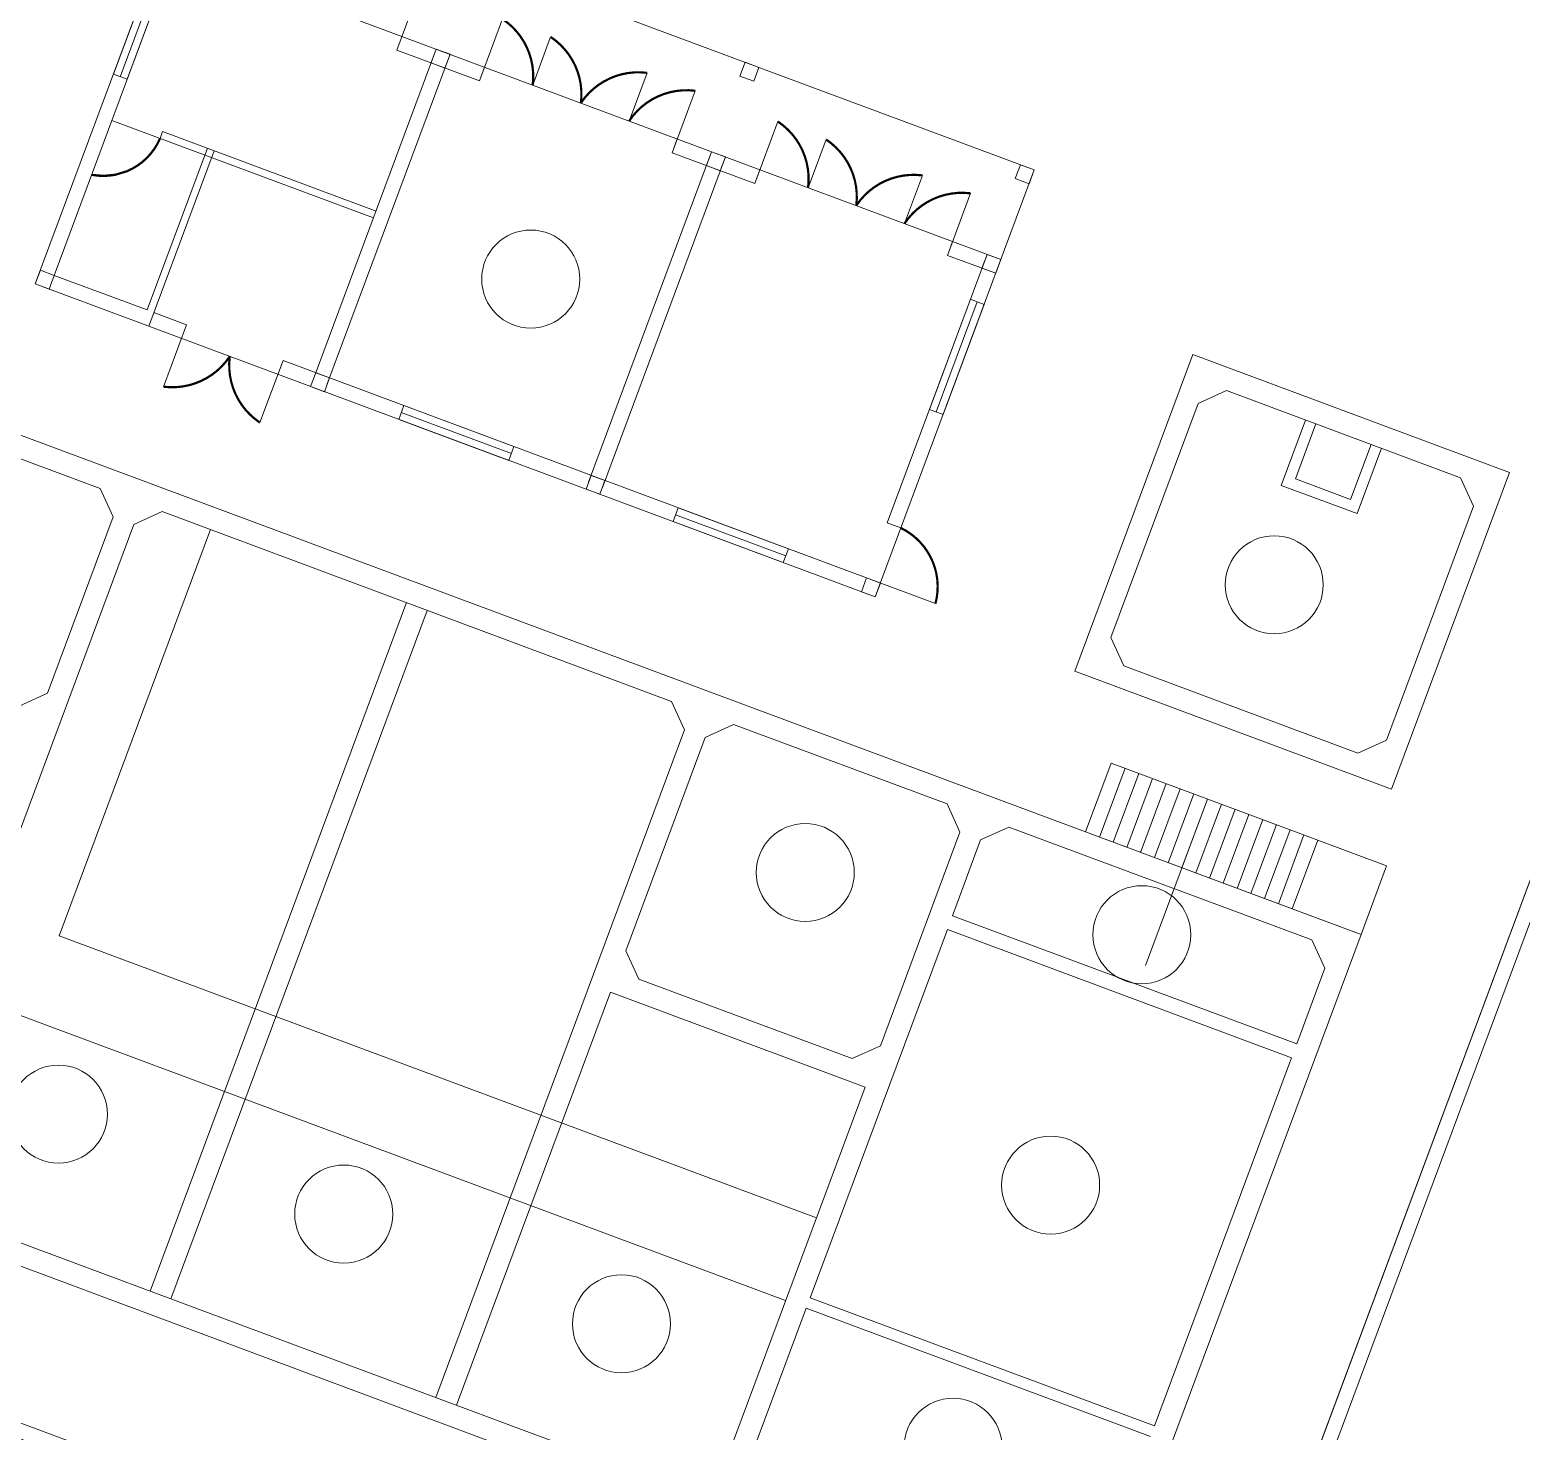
# Model space of a CAD drawing. Extents: x -2063571 to 559285, y 565862 to 1758715.
# Drawn here: x -2062797.891 to -2062797.379, y 566285.599 to 566286.08 of the extents above; entities that cross this region are included whole.
import ezdxf

# ---------------------------------------------------------------- set-up
doc = ezdxf.new("R2010")
doc.units = 0
doc.header["$MEASUREMENT"] = 0
for name, color, linetype, lineweight in [('0.2', 6, 'CONTINUOUS', 0), ('0.4', 2, 'CONTINUOUS', 0), ('CHIA LO', 40, 'CONTINUOUS', 0), ('k-viahe', 6, 'CONTINUOUS', 15), ('k.thuoc', 253, 'CONTINUOUS', 0), ('Q-DUONG', 22, 'CONTINUOUS', 0)]:
    doc.layers.add(name, color=color, linetype=linetype, lineweight=lineweight)

# ---------------------------------------------------------------- blocks, each defined once
blk = doc.blocks.new('MB')
at = {"layer": '0.2', "color": 8}
for centre in [(344.945, 620.486), (344.945, 620.486), (344.945, 620.486), (344.945, 620.486), (344.945, 620.486), (344.945, 620.486), (344.945, 620.486), (355.065, 616.325), (355.065, 616.325), (355.065, 616.325), (355.065, 616.325), (355.065, 616.325), (355.065, 616.325), (355.065, 616.325), (348.682, 612.409), (348.682, 612.409), (348.682, 612.409), (348.682, 612.409), (348.682, 612.409), (348.682, 612.409), (348.682, 612.409), (353.263, 611.562), (353.263, 611.562), (353.263, 611.562), (353.263, 611.562), (353.263, 611.562), (353.263, 611.562), (353.263, 611.562), (338.517, 609.12), (338.517, 609.12), (338.517, 609.12), (338.517, 609.12), (338.517, 609.12), (338.517, 609.12), (338.517, 609.12), (352.022, 608.154), (352.022, 608.154), (352.022, 608.154), (352.022, 608.154), (352.022, 608.154), (352.022, 608.154), (352.022, 608.154), (342.4, 607.76), (342.4, 607.76), (342.4, 607.76), (342.4, 607.76), (342.4, 607.76), (342.4, 607.76), (342.4, 607.76), (346.18, 606.266), (346.18, 606.266), (346.18, 606.266), (346.18, 606.266), (346.18, 606.266), (346.18, 606.266), (346.18, 606.266), (350.693, 604.585), (350.693, 604.585), (350.693, 604.585), (350.693, 604.585), (350.693, 604.585), (350.693, 604.585), (350.693, 604.585)]:
    blk.add_circle(centre, 0.667, dxfattribs=at)
at = {"layer": '0.4', "color": 8, "ltscale": 1000}
for p, q in [((354.029, 618.792), (354.415, 618.969)), ((354.029, 618.792), (354.415, 618.969)), ((354.029, 618.792), (354.415, 618.969)), ((354.029, 618.792), (354.415, 618.969)), ((354.029, 618.792), (354.415, 618.969)), ((354.029, 618.792), (354.415, 618.969)), ((354.029, 618.792), (354.415, 618.969)), ((357.777, 617.396), (357.601, 617.782)), ((357.777, 617.396), (357.601, 617.782)), ((357.777, 617.396), (357.601, 617.782)), ((357.777, 617.396), (357.601, 617.782)), ((357.777, 617.396), (357.601, 617.782)), ((357.777, 617.396), (357.601, 617.782)), ((357.777, 617.396), (357.601, 617.782)), ((352.842, 615.606), (353.019, 615.22)), ((352.842, 615.606), (353.019, 615.22)), ((352.842, 615.606), (353.019, 615.22)), ((352.842, 615.606), (353.019, 615.22)), ((352.842, 615.606), (353.019, 615.22)), ((352.842, 615.606), (353.019, 615.22)), ((352.842, 615.606), (353.019, 615.22)), ((356.591, 614.21), (356.205, 614.034)), ((356.591, 614.21), (356.205, 614.034)), ((356.591, 614.21), (356.205, 614.034)), ((356.591, 614.21), (356.205, 614.034)), ((356.591, 614.21), (356.205, 614.034)), ((356.591, 614.21), (356.205, 614.034)), ((356.591, 614.21), (356.205, 614.034)), ((354.158, 613.409), (353.313, 611.141)), ((354.158, 613.409), (353.313, 611.141)), ((354.158, 613.409), (353.313, 611.141)), ((354.158, 613.409), (353.313, 611.141)), ((354.158, 613.409), (353.313, 611.141)), ((354.158, 613.409), (353.313, 611.141)), ((354.158, 613.409), (353.313, 611.141))]:
    blk.add_line(p, q, dxfattribs=at)
for points in [[(353.957, 619.459), (358.268, 617.854), (356.663, 613.543), (352.352, 615.149)], [(353.957, 619.459), (358.268, 617.854), (356.663, 613.543), (352.352, 615.149)], [(353.957, 619.459), (358.268, 617.854), (356.663, 613.543), (352.352, 615.149)], [(353.957, 619.459), (358.268, 617.854), (356.663, 613.543), (352.352, 615.149)], [(353.957, 619.459), (358.268, 617.854), (356.663, 613.543), (352.352, 615.149)], [(353.957, 619.459), (358.268, 617.854), (356.663, 613.543), (352.352, 615.149)], [(353.957, 619.459), (358.268, 617.854), (356.663, 613.543), (352.352, 615.149)], [(355.354, 617.765), (356.104, 617.486), (356.383, 618.236), (355.633, 618.515)], [(355.354, 617.765), (356.104, 617.486), (356.383, 618.236), (355.633, 618.515)], [(355.354, 617.765), (356.104, 617.486), (356.383, 618.236), (355.633, 618.515)], [(355.354, 617.765), (356.104, 617.486), (356.383, 618.236), (355.633, 618.515)], [(355.354, 617.765), (356.104, 617.486), (356.383, 618.236), (355.633, 618.515)], [(355.354, 617.765), (356.104, 617.486), (356.383, 618.236), (355.633, 618.515)], [(355.354, 617.765), (356.104, 617.486), (356.383, 618.236), (355.633, 618.515)]]:
    blk.add_lwpolyline(points, close=True, dxfattribs=at)
for points in [[(354.415, 618.969), (357.601, 617.782)], [(354.415, 618.969), (357.601, 617.782)], [(354.415, 618.969), (357.601, 617.782)], [(354.415, 618.969), (357.601, 617.782)], [(354.415, 618.969), (357.601, 617.782)], [(354.415, 618.969), (357.601, 617.782)], [(354.415, 618.969), (357.601, 617.782)], [(352.842, 615.606), (354.029, 618.792)], [(352.842, 615.606), (354.029, 618.792)], [(352.842, 615.606), (354.029, 618.792)], [(352.842, 615.606), (354.029, 618.792)], [(352.842, 615.606), (354.029, 618.792)], [(352.842, 615.606), (354.029, 618.792)], [(352.842, 615.606), (354.029, 618.792)], [(355.492, 618.567), (355.161, 617.677), (356.192, 617.293), (356.523, 618.184)], [(355.492, 618.567), (355.161, 617.677), (356.192, 617.293), (356.523, 618.184)], [(355.492, 618.567), (355.161, 617.677), (356.192, 617.293), (356.523, 618.184)], [(355.492, 618.567), (355.161, 617.677), (356.192, 617.293), (356.523, 618.184)], [(355.492, 618.567), (355.161, 617.677), (356.192, 617.293), (356.523, 618.184)], [(355.492, 618.567), (355.161, 617.677), (356.192, 617.293), (356.523, 618.184)], [(355.492, 618.567), (355.161, 617.677), (356.192, 617.293), (356.523, 618.184)], [(357.777, 617.396), (356.591, 614.21)], [(357.777, 617.396), (356.591, 614.21)], [(357.777, 617.396), (356.591, 614.21)], [(357.777, 617.396), (356.591, 614.21)], [(357.777, 617.396), (356.591, 614.21)], [(357.777, 617.396), (356.591, 614.21)], [(357.777, 617.396), (356.591, 614.21)], [(356.205, 614.034), (353.019, 615.22)], [(356.205, 614.034), (353.019, 615.22)], [(356.205, 614.034), (353.019, 615.22)], [(356.205, 614.034), (353.019, 615.22)], [(356.205, 614.034), (353.019, 615.22)], [(356.205, 614.034), (353.019, 615.22)], [(356.205, 614.034), (353.019, 615.22)]]:
    blk.add_lwpolyline(points, dxfattribs=at)
at = {"layer": 'CHIA LO', "color": 8, "flags": 128}
for points in [[(361.39, 619.359), (353.991, 599.492, -0.414214), (353.09, 599.08), (316.543, 612.692, -0.414214), (316.131, 613.592), (324.053, 634.865, -0.414214), (324.954, 635.276), (350.772, 625.661)], [(361.39, 619.359), (353.991, 599.492, -0.414214), (353.09, 599.08), (316.543, 612.692, -0.414214), (316.131, 613.592), (324.053, 634.865, -0.414214), (324.954, 635.276), (350.772, 625.661)], [(361.39, 619.359), (353.991, 599.492, -0.414214), (353.09, 599.08), (316.543, 612.692, -0.414214), (316.131, 613.592), (324.053, 634.865, -0.414214), (324.954, 635.276), (350.772, 625.661)], [(361.39, 619.359), (353.991, 599.492, -0.414214), (353.09, 599.08), (316.543, 612.692, -0.414214), (316.131, 613.592), (324.053, 634.865, -0.414214), (324.954, 635.276), (350.772, 625.661)], [(361.39, 619.359), (353.991, 599.492, -0.414214), (353.09, 599.08), (316.543, 612.692, -0.414214), (316.131, 613.592), (324.053, 634.865, -0.414214), (324.954, 635.276), (350.772, 625.661)], [(361.39, 619.359), (353.991, 599.492, -0.414214), (353.09, 599.08), (316.543, 612.692, -0.414214), (316.131, 613.592), (324.053, 634.865, -0.414214), (324.954, 635.276), (350.772, 625.661)], [(361.39, 619.359), (353.991, 599.492, -0.414214), (353.09, 599.08), (316.543, 612.692, -0.414214), (316.131, 613.592), (324.053, 634.865, -0.414214), (324.954, 635.276), (350.772, 625.661)], [(361.202, 619.429), (353.803, 599.562, -0.414214), (353.16, 599.268), (316.612, 612.879, -0.414214), (316.318, 613.522), (324.241, 634.795, -0.414214), (324.884, 635.089), (350.702, 625.474)], [(361.202, 619.429), (353.803, 599.562, -0.414214), (353.16, 599.268), (316.612, 612.879, -0.414214), (316.318, 613.522), (324.241, 634.795, -0.414214), (324.884, 635.089), (350.702, 625.474)], [(361.202, 619.429), (353.803, 599.562, -0.414214), (353.16, 599.268), (316.612, 612.879, -0.414214), (316.318, 613.522), (324.241, 634.795, -0.414214), (324.884, 635.089), (350.702, 625.474)], [(361.202, 619.429), (353.803, 599.562, -0.414214), (353.16, 599.268), (316.612, 612.879, -0.414214), (316.318, 613.522), (324.241, 634.795, -0.414214), (324.884, 635.089), (350.702, 625.474)], [(361.202, 619.429), (353.803, 599.562, -0.414214), (353.16, 599.268), (316.612, 612.879, -0.414214), (316.318, 613.522), (324.241, 634.795, -0.414214), (324.884, 635.089), (350.702, 625.474)], [(361.202, 619.429), (353.803, 599.562, -0.414214), (353.16, 599.268), (316.612, 612.879, -0.414214), (316.318, 613.522), (324.241, 634.795, -0.414214), (324.884, 635.089), (350.702, 625.474)], [(361.202, 619.429), (353.803, 599.562, -0.414214), (353.16, 599.268), (316.612, 612.879, -0.414214), (316.318, 613.522), (324.241, 634.795, -0.414214), (324.884, 635.089), (350.702, 625.474)]]:
    blk.add_lwpolyline(points, format="xyb", dxfattribs=at)
at = {"layer": 'k-viahe', "color": 8, "ltscale": 2}
blk.add_lwpolyline([(353.087, 626.72), (355.517, 633.243), (315.548, 648.129), (301.727, 611.019), (355.705, 590.916), (369.526, 628.026), (361.327, 631.079), (358.897, 624.556, 0.414214), (359.956, 622.241, -0.395128), (361.39, 619.359), (353.991, 599.492, -0.414214), (353.09, 599.08), (316.543, 612.692, -0.485826), (316.197, 613.77), (324.053, 634.865, -0.414214), (324.954, 635.276), (350.653, 625.705, 0.394315), (353.087, 626.72, -0.705401)], format="xyb", dxfattribs=at)
at = {"layer": 'k.thuoc', "color": 8, "ltscale": 0.5}
for p, q in [((339.911, 625.011), (351.344, 620.753)), ((339.911, 625.011), (351.344, 620.753)), ((339.911, 625.011), (351.344, 620.753)), ((339.911, 625.011), (351.344, 620.753)), ((339.911, 625.011), (351.344, 620.753)), ((339.911, 625.011), (351.344, 620.753)), ((339.911, 625.011), (351.344, 620.753)), ((343.122, 623.602), (343.436, 624.445)), ((343.122, 623.602), (343.436, 624.445)), ((343.122, 623.602), (343.436, 624.445)), ((343.122, 623.602), (343.436, 624.445)), ((343.122, 623.602), (343.436, 624.445)), ((343.122, 623.602), (343.436, 624.445)), ((343.122, 623.602), (343.436, 624.445)), ((339.778, 624.365), (339.359, 623.24)), ((339.778, 624.365), (339.359, 623.24)), ((339.778, 624.365), (339.359, 623.24)), ((339.778, 624.365), (339.359, 623.24)), ((339.778, 624.365), (339.359, 623.24)), ((339.778, 624.365), (339.359, 623.24)), ((339.778, 624.365), (339.359, 623.24)), ((341.985, 619.116), (343.66, 623.615)), ((341.985, 619.116), (343.66, 623.615)), ((341.985, 619.116), (343.66, 623.615)), ((341.985, 619.116), (343.66, 623.615)), ((341.985, 619.116), (343.66, 623.615)), ((341.985, 619.116), (343.66, 623.615)), ((341.985, 619.116), (343.66, 623.615)), ((341.985, 619.116), (343.66, 623.615)), ((341.985, 619.116), (343.66, 623.615)), ((341.985, 619.116), (343.66, 623.615)), ((341.985, 619.116), (343.66, 623.615)), ((341.985, 619.116), (343.66, 623.615)), ((341.985, 619.116), (343.66, 623.615)), ((341.985, 619.116), (343.66, 623.615)), ((341.985, 619.116), (343.66, 623.615)), ((341.985, 619.116), (343.66, 623.615)), ((341.985, 619.116), (343.66, 623.615)), ((341.985, 619.116), (343.66, 623.615)), ((341.985, 619.116), (343.66, 623.615)), ((341.985, 619.116), (343.66, 623.615)), ((341.985, 619.116), (343.66, 623.615)), ((343.122, 623.602), (344.246, 623.183)), ((343.122, 623.602), (344.246, 623.183)), ((343.122, 623.602), (344.246, 623.183)), ((343.122, 623.602), (344.246, 623.183)), ((343.122, 623.602), (344.246, 623.183)), ((343.122, 623.602), (344.246, 623.183)), ((343.122, 623.602), (344.246, 623.183)), ((342.172, 619.047), (343.847, 623.545)), ((342.172, 619.047), (343.847, 623.545)), ((342.172, 619.047), (343.847, 623.545)), ((342.172, 619.047), (343.847, 623.545)), ((342.172, 619.047), (343.847, 623.545)), ((342.172, 619.047), (343.847, 623.545)), ((342.172, 619.047), (343.847, 623.545)), ((344.246, 623.183), (344.316, 623.37)), ((344.246, 623.183), (344.316, 623.37)), ((344.246, 623.183), (344.316, 623.37)), ((344.246, 623.183), (344.316, 623.37)), ((344.246, 623.183), (344.316, 623.37)), ((344.246, 623.183), (344.316, 623.37)), ((344.246, 623.183), (344.316, 623.37)), ((346.87, 622.206), (347.184, 623.049)), ((346.87, 622.206), (347.184, 623.049)), ((346.87, 622.206), (347.184, 623.049)), ((346.87, 622.206), (347.184, 623.049)), ((346.87, 622.206), (347.184, 623.049)), ((346.87, 622.206), (347.184, 623.049)), ((346.87, 622.206), (347.184, 623.049)), ((346.87, 622.206), (346.94, 622.393)), ((346.87, 622.206), (346.94, 622.393)), ((346.87, 622.206), (346.94, 622.393)), ((346.87, 622.206), (346.94, 622.393)), ((346.87, 622.206), (346.94, 622.393)), ((346.87, 622.206), (346.94, 622.393)), ((346.87, 622.206), (346.94, 622.393)), ((345.733, 617.72), (347.408, 622.218)), ((345.733, 617.72), (347.408, 622.218)), ((345.733, 617.72), (347.408, 622.218)), ((345.733, 617.72), (347.408, 622.218)), ((345.733, 617.72), (347.408, 622.218)), ((345.733, 617.72), (347.408, 622.218)), ((345.733, 617.72), (347.408, 622.218)), ((345.733, 617.72), (347.408, 622.218)), ((345.733, 617.72), (347.408, 622.218)), ((345.733, 617.72), (347.408, 622.218)), ((345.733, 617.72), (347.408, 622.218)), ((345.733, 617.72), (347.408, 622.218)), ((345.733, 617.72), (347.408, 622.218)), ((345.733, 617.72), (347.408, 622.218)), ((345.733, 617.72), (347.408, 622.218)), ((345.733, 617.72), (347.408, 622.218)), ((345.733, 617.72), (347.408, 622.218)), ((345.733, 617.72), (347.408, 622.218)), ((345.733, 617.72), (347.408, 622.218)), ((345.733, 617.72), (347.408, 622.218)), ((345.733, 617.72), (347.408, 622.218)), ((345.921, 617.65), (347.596, 622.149)), ((345.921, 617.65), (347.596, 622.149)), ((345.921, 617.65), (347.596, 622.149)), ((345.921, 617.65), (347.596, 622.149)), ((345.921, 617.65), (347.596, 622.149)), ((345.921, 617.65), (347.596, 622.149)), ((345.921, 617.65), (347.596, 622.149)), ((346.87, 622.206), (347.995, 621.787)), ((346.87, 622.206), (347.995, 621.787)), ((346.87, 622.206), (347.995, 621.787)), ((346.87, 622.206), (347.995, 621.787)), ((346.87, 622.206), (347.995, 621.787)), ((346.87, 622.206), (347.995, 621.787)), ((346.87, 622.206), (347.995, 621.787)), ((347.995, 621.787), (348.064, 621.974)), ((347.995, 621.787), (348.064, 621.974)), ((347.995, 621.787), (348.064, 621.974)), ((347.995, 621.787), (348.064, 621.974)), ((347.995, 621.787), (348.064, 621.974)), ((347.995, 621.787), (348.064, 621.974)), ((347.995, 621.787), (348.064, 621.974)), ((350.618, 620.809), (350.933, 621.653)), ((350.618, 620.809), (350.933, 621.653)), ((350.618, 620.809), (350.933, 621.653)), ((350.618, 620.809), (350.933, 621.653)), ((350.618, 620.809), (350.933, 621.653)), ((350.618, 620.809), (350.933, 621.653)), ((350.618, 620.809), (350.933, 621.653)), ((350.618, 620.809), (351.274, 620.565)), ((350.618, 620.809), (351.274, 620.565)), ((350.618, 620.809), (351.274, 620.565)), ((350.618, 620.809), (351.274, 620.565)), ((350.618, 620.809), (351.274, 620.565)), ((350.618, 620.809), (351.274, 620.565)), ((350.618, 620.809), (351.274, 620.565)), ((356.246, 611.564), (333.061, 620.199)), ((356.246, 611.564), (333.061, 620.199)), ((356.246, 611.564), (333.061, 620.199)), ((356.246, 611.564), (333.061, 620.199)), ((356.246, 611.564), (333.061, 620.199)), ((356.246, 611.564), (333.061, 620.199)), ((356.246, 611.564), (333.061, 620.199)), ((351.023, 620.176), (350.465, 618.677)), ((351.023, 620.176), (350.465, 618.677)), ((351.023, 620.176), (350.465, 618.677)), ((351.023, 620.176), (350.465, 618.677)), ((351.023, 620.176), (350.465, 618.677)), ((351.023, 620.176), (350.465, 618.677)), ((351.023, 620.176), (350.465, 618.677)), ((339.085, 617.635), (333.519, 619.708)), ((339.085, 617.635), (333.519, 619.708)), ((339.085, 617.635), (333.519, 619.708)), ((339.085, 617.635), (333.519, 619.708)), ((339.085, 617.635), (333.519, 619.708)), ((339.085, 617.635), (333.519, 619.708)), ((339.085, 617.635), (333.519, 619.708)), ((343.183, 618.67), (344.682, 618.112)), ((343.183, 618.67), (344.682, 618.112)), ((343.183, 618.67), (344.682, 618.112)), ((343.183, 618.67), (344.682, 618.112)), ((343.183, 618.67), (344.682, 618.112)), ((343.183, 618.67), (344.682, 618.112)), ((343.183, 618.67), (344.682, 618.112)), ((339.085, 617.635), (339.262, 617.249)), ((339.085, 617.635), (339.262, 617.249)), ((339.085, 617.635), (339.262, 617.249)), ((339.085, 617.635), (339.262, 617.249)), ((339.085, 617.635), (339.262, 617.249)), ((339.085, 617.635), (339.262, 617.249)), ((339.085, 617.635), (339.262, 617.249)), ((339.929, 617.321), (339.543, 617.144)), ((339.929, 617.321), (339.543, 617.144)), ((339.929, 617.321), (339.543, 617.144)), ((339.929, 617.321), (339.543, 617.144)), ((339.929, 617.321), (339.543, 617.144)), ((339.929, 617.321), (339.543, 617.144)), ((339.929, 617.321), (339.543, 617.144)), ((346.863, 614.738), (339.929, 617.321)), ((346.863, 614.738), (339.929, 617.321)), ((346.863, 614.738), (339.929, 617.321)), ((346.863, 614.738), (339.929, 617.321)), ((346.863, 614.738), (339.929, 617.321)), ((346.863, 614.738), (339.929, 617.321)), ((346.863, 614.738), (339.929, 617.321)), ((346.918, 617.279), (348.417, 616.721)), ((346.918, 617.279), (348.417, 616.721)), ((346.918, 617.279), (348.417, 616.721)), ((346.918, 617.279), (348.417, 616.721)), ((346.918, 617.279), (348.417, 616.721)), ((346.918, 617.279), (348.417, 616.721)), ((346.918, 617.279), (348.417, 616.721)), ((339.543, 617.144), (336.262, 608.336)), ((339.543, 617.144), (336.262, 608.336)), ((339.543, 617.144), (336.262, 608.336)), ((339.543, 617.144), (336.262, 608.336)), ((339.543, 617.144), (336.262, 608.336)), ((339.543, 617.144), (336.262, 608.336)), ((339.543, 617.144), (336.262, 608.336)), ((339.262, 617.249), (338.368, 614.85)), ((339.262, 617.249), (338.368, 614.85)), ((339.262, 617.249), (338.368, 614.85)), ((339.262, 617.249), (338.368, 614.85)), ((339.262, 617.249), (338.368, 614.85)), ((339.262, 617.249), (338.368, 614.85)), ((339.262, 617.249), (338.368, 614.85)), ((340.585, 617.077), (338.526, 611.548)), ((340.585, 617.077), (338.526, 611.548)), ((340.585, 617.077), (338.526, 611.548)), ((340.585, 617.077), (338.526, 611.548)), ((340.585, 617.077), (338.526, 611.548)), ((340.585, 617.077), (338.526, 611.548)), ((340.585, 617.077), (338.526, 611.548)), ((349.796, 617.168), (349.983, 617.098)), ((349.796, 617.168), (349.983, 617.098)), ((349.796, 617.168), (349.983, 617.098)), ((349.796, 617.168), (349.983, 617.098)), ((349.796, 617.168), (349.983, 617.098)), ((349.796, 617.168), (349.983, 617.098)), ((349.796, 617.168), (349.983, 617.098)), ((349.516, 616.418), (350.454, 616.069)), ((349.516, 616.418), (350.454, 616.069)), ((349.516, 616.418), (350.454, 616.069)), ((349.516, 616.418), (350.454, 616.069)), ((349.516, 616.418), (350.454, 616.069)), ((349.516, 616.418), (350.454, 616.069)), ((349.516, 616.418), (350.454, 616.069)), ((343.256, 616.082), (339.765, 606.711)), ((343.256, 616.082), (339.765, 606.711)), ((343.256, 616.082), (339.765, 606.711)), ((343.256, 616.082), (339.765, 606.711)), ((343.256, 616.082), (339.765, 606.711)), ((343.256, 616.082), (339.765, 606.711)), ((343.256, 616.082), (339.765, 606.711)), ((343.537, 615.977), (340.047, 606.606)), ((343.537, 615.977), (340.047, 606.606)), ((343.537, 615.977), (340.047, 606.606)), ((343.537, 615.977), (340.047, 606.606)), ((343.537, 615.977), (340.047, 606.606)), ((343.537, 615.977), (340.047, 606.606)), ((343.537, 615.977), (340.047, 606.606)), ((337.982, 614.674), (338.368, 614.85)), ((337.982, 614.674), (338.368, 614.85)), ((337.982, 614.674), (338.368, 614.85)), ((337.982, 614.674), (338.368, 614.85)), ((337.982, 614.674), (338.368, 614.85)), ((337.982, 614.674), (338.368, 614.85)), ((337.982, 614.674), (338.368, 614.85)), ((346.863, 614.738), (347.04, 614.352)), ((346.863, 614.738), (347.04, 614.352)), ((346.863, 614.738), (347.04, 614.352)), ((346.863, 614.738), (347.04, 614.352)), ((346.863, 614.738), (347.04, 614.352)), ((346.863, 614.738), (347.04, 614.352)), ((346.863, 614.738), (347.04, 614.352)), ((347.04, 614.352), (343.654, 605.262)), ((347.04, 614.352), (343.654, 605.262)), ((347.04, 614.352), (343.654, 605.262)), ((347.04, 614.352), (343.654, 605.262)), ((347.04, 614.352), (343.654, 605.262)), ((347.04, 614.352), (343.654, 605.262)), ((347.04, 614.352), (343.654, 605.262)), ((347.321, 614.248), (346.239, 611.343)), ((347.321, 614.248), (346.239, 611.343)), ((347.321, 614.248), (346.239, 611.343)), ((347.321, 614.248), (346.239, 611.343)), ((347.321, 614.248), (346.239, 611.343)), ((347.321, 614.248), (346.239, 611.343)), ((347.321, 614.248), (346.239, 611.343)), ((347.707, 614.424), (347.321, 614.248)), ((347.707, 614.424), (347.321, 614.248)), ((347.707, 614.424), (347.321, 614.248)), ((347.707, 614.424), (347.321, 614.248)), ((347.707, 614.424), (347.321, 614.248)), ((347.707, 614.424), (347.321, 614.248)), ((347.707, 614.424), (347.321, 614.248)), ((350.612, 613.342), (347.707, 614.424)), ((350.612, 613.342), (347.707, 614.424)), ((350.612, 613.342), (347.707, 614.424)), ((350.612, 613.342), (347.707, 614.424)), ((350.612, 613.342), (347.707, 614.424)), ((350.612, 613.342), (347.707, 614.424)), ((350.612, 613.342), (347.707, 614.424)), ((352.685, 612.89), (353.034, 613.827)), ((352.685, 612.89), (353.034, 613.827)), ((352.685, 612.89), (353.034, 613.827)), ((352.685, 612.89), (353.034, 613.827)), ((352.685, 612.89), (353.034, 613.827)), ((352.685, 612.89), (353.034, 613.827)), ((352.685, 612.89), (353.034, 613.827)), ((352.872, 612.821), (353.221, 613.758)), ((352.872, 612.821), (353.221, 613.758)), ((352.872, 612.821), (353.221, 613.758)), ((352.872, 612.821), (353.221, 613.758)), ((352.872, 612.821), (353.221, 613.758)), ((352.872, 612.821), (353.221, 613.758)), ((352.872, 612.821), (353.221, 613.758)), ((353.059, 612.751), (353.408, 613.688)), ((353.059, 612.751), (353.408, 613.688)), ((353.059, 612.751), (353.408, 613.688)), ((353.059, 612.751), (353.408, 613.688)), ((353.059, 612.751), (353.408, 613.688)), ((353.059, 612.751), (353.408, 613.688)), ((353.059, 612.751), (353.408, 613.688)), ((353.247, 612.681), (353.596, 613.618)), ((353.247, 612.681), (353.596, 613.618)), ((353.247, 612.681), (353.596, 613.618)), ((353.247, 612.681), (353.596, 613.618)), ((353.247, 612.681), (353.596, 613.618)), ((353.247, 612.681), (353.596, 613.618)), ((353.247, 612.681), (353.596, 613.618)), ((353.434, 612.611), (353.783, 613.548)), ((353.434, 612.611), (353.783, 613.548)), ((353.434, 612.611), (353.783, 613.548)), ((353.434, 612.611), (353.783, 613.548)), ((353.434, 612.611), (353.783, 613.548)), ((353.434, 612.611), (353.783, 613.548)), ((353.434, 612.611), (353.783, 613.548)), ((353.622, 612.541), (353.971, 613.478)), ((353.622, 612.541), (353.971, 613.478)), ((353.622, 612.541), (353.971, 613.478)), ((353.622, 612.541), (353.971, 613.478)), ((353.622, 612.541), (353.971, 613.478)), ((353.622, 612.541), (353.971, 613.478)), ((353.622, 612.541), (353.971, 613.478)), ((350.612, 613.342), (350.788, 612.956)), ((350.612, 613.342), (350.788, 612.956)), ((350.612, 613.342), (350.788, 612.956)), ((350.612, 613.342), (350.788, 612.956)), ((350.612, 613.342), (350.788, 612.956)), ((350.612, 613.342), (350.788, 612.956)), ((350.612, 613.342), (350.788, 612.956)), ((353.809, 612.472), (354.158, 613.409)), ((353.809, 612.472), (354.158, 613.409)), ((353.809, 612.472), (354.158, 613.409)), ((353.809, 612.472), (354.158, 613.409)), ((353.809, 612.472), (354.158, 613.409)), ((353.809, 612.472), (354.158, 613.409)), ((353.809, 612.472), (354.158, 613.409)), ((353.997, 612.402), (354.346, 613.339)), ((353.997, 612.402), (354.346, 613.339)), ((353.997, 612.402), (354.346, 613.339)), ((353.997, 612.402), (354.346, 613.339)), ((353.997, 612.402), (354.346, 613.339)), ((353.997, 612.402), (354.346, 613.339)), ((353.997, 612.402), (354.346, 613.339)), ((354.184, 612.332), (354.533, 613.269)), ((354.184, 612.332), (354.533, 613.269)), ((354.184, 612.332), (354.533, 613.269)), ((354.184, 612.332), (354.533, 613.269)), ((354.184, 612.332), (354.533, 613.269)), ((354.184, 612.332), (354.533, 613.269)), ((354.184, 612.332), (354.533, 613.269)), ((330.76, 613.159), (348.415, 606.584)), ((330.76, 613.159), (348.415, 606.584)), ((330.76, 613.159), (348.415, 606.584)), ((330.76, 613.159), (348.415, 606.584)), ((330.76, 613.159), (348.415, 606.584)), ((330.76, 613.159), (348.415, 606.584)), ((330.76, 613.159), (348.415, 606.584)), ((351.455, 613.028), (351.069, 612.852)), ((351.455, 613.028), (351.069, 612.852)), ((351.455, 613.028), (351.069, 612.852)), ((351.455, 613.028), (351.069, 612.852)), ((351.455, 613.028), (351.069, 612.852)), ((351.455, 613.028), (351.069, 612.852)), ((351.455, 613.028), (351.069, 612.852)), ((355.579, 611.492), (351.455, 613.028)), ((355.579, 611.492), (351.455, 613.028)), ((355.579, 611.492), (351.455, 613.028)), ((355.579, 611.492), (351.455, 613.028)), ((355.579, 611.492), (351.455, 613.028)), ((355.579, 611.492), (351.455, 613.028)), ((355.579, 611.492), (351.455, 613.028)), ((354.371, 612.262), (354.72, 613.199)), ((354.371, 612.262), (354.72, 613.199)), ((354.371, 612.262), (354.72, 613.199)), ((354.371, 612.262), (354.72, 613.199)), ((354.371, 612.262), (354.72, 613.199)), ((354.371, 612.262), (354.72, 613.199)), ((354.371, 612.262), (354.72, 613.199)), ((354.559, 612.192), (354.908, 613.129)), ((354.559, 612.192), (354.908, 613.129)), ((354.559, 612.192), (354.908, 613.129)), ((354.559, 612.192), (354.908, 613.129)), ((354.559, 612.192), (354.908, 613.129)), ((354.559, 612.192), (354.908, 613.129)), ((354.559, 612.192), (354.908, 613.129)), ((354.746, 612.123), (355.095, 613.06)), ((354.746, 612.123), (355.095, 613.06)), ((354.746, 612.123), (355.095, 613.06)), ((354.746, 612.123), (355.095, 613.06)), ((354.746, 612.123), (355.095, 613.06)), ((354.746, 612.123), (355.095, 613.06)), ((354.746, 612.123), (355.095, 613.06)), ((350.788, 612.956), (349.706, 610.051)), ((350.788, 612.956), (349.706, 610.051)), ((350.788, 612.956), (349.706, 610.051)), ((350.788, 612.956), (349.706, 610.051)), ((350.788, 612.956), (349.706, 610.051)), ((350.788, 612.956), (349.706, 610.051)), ((350.788, 612.956), (349.706, 610.051)), ((351.069, 612.852), (350.686, 611.821)), ((351.069, 612.852), (350.686, 611.821)), ((351.069, 612.852), (350.686, 611.821)), ((351.069, 612.852), (350.686, 611.821)), ((351.069, 612.852), (350.686, 611.821)), ((351.069, 612.852), (350.686, 611.821)), ((351.069, 612.852), (350.686, 611.821)), ((354.934, 612.053), (355.283, 612.99)), ((354.934, 612.053), (355.283, 612.99)), ((354.934, 612.053), (355.283, 612.99)), ((354.934, 612.053), (355.283, 612.99)), ((354.934, 612.053), (355.283, 612.99)), ((354.934, 612.053), (355.283, 612.99)), ((354.934, 612.053), (355.283, 612.99)), ((355.121, 611.983), (355.47, 612.92)), ((355.121, 611.983), (355.47, 612.92)), ((355.121, 611.983), (355.47, 612.92)), ((355.121, 611.983), (355.47, 612.92)), ((355.121, 611.983), (355.47, 612.92)), ((355.121, 611.983), (355.47, 612.92)), ((355.121, 611.983), (355.47, 612.92)), ((355.371, 610.076), (350.686, 611.821)), ((355.371, 610.076), (350.686, 611.821)), ((355.371, 610.076), (350.686, 611.821)), ((355.371, 610.076), (350.686, 611.821)), ((355.371, 610.076), (350.686, 611.821)), ((355.371, 610.076), (350.686, 611.821)), ((355.371, 610.076), (350.686, 611.821)), ((350.616, 611.633), (348.749, 606.62)), ((350.616, 611.633), (348.749, 606.62)), ((350.616, 611.633), (348.749, 606.62)), ((350.616, 611.633), (348.749, 606.62)), ((350.616, 611.633), (348.749, 606.62)), ((350.616, 611.633), (348.749, 606.62)), ((350.616, 611.633), (348.749, 606.62)), ((355.301, 609.888), (350.616, 611.633)), ((355.301, 609.888), (350.616, 611.633)), ((355.301, 609.888), (350.616, 611.633)), ((355.301, 609.888), (350.616, 611.633)), ((355.301, 609.888), (350.616, 611.633)), ((355.301, 609.888), (350.616, 611.633)), ((355.301, 609.888), (350.616, 611.633)), ((338.526, 611.548), (348.834, 607.708)), ((338.526, 611.548), (348.834, 607.708)), ((338.526, 611.548), (348.834, 607.708)), ((338.526, 611.548), (348.834, 607.708)), ((338.526, 611.548), (348.834, 607.708)), ((338.526, 611.548), (348.834, 607.708)), ((338.526, 611.548), (348.834, 607.708)), ((356.246, 611.564), (352.546, 601.631)), ((356.246, 611.564), (352.546, 601.631)), ((356.246, 611.564), (352.546, 601.631)), ((356.246, 611.564), (352.546, 601.631)), ((356.246, 611.564), (352.546, 601.631)), ((356.246, 611.564), (352.546, 601.631)), ((356.246, 611.564), (352.546, 601.631)), ((355.579, 611.492), (355.755, 611.107)), ((355.579, 611.492), (355.755, 611.107)), ((355.579, 611.492), (355.755, 611.107)), ((355.579, 611.492), (355.755, 611.107)), ((355.579, 611.492), (355.755, 611.107)), ((355.579, 611.492), (355.755, 611.107)), ((355.579, 611.492), (355.755, 611.107)), ((355.579, 611.492), (355.755, 611.107)), ((355.579, 611.492), (355.755, 611.107)), ((355.579, 611.492), (355.755, 611.107)), ((355.579, 611.492), (355.755, 611.107)), ((355.579, 611.492), (355.755, 611.107)), ((355.579, 611.492), (355.755, 611.107)), ((355.579, 611.492), (355.755, 611.107)), ((346.415, 610.957), (346.239, 611.343)), ((346.415, 610.957), (346.239, 611.343)), ((346.415, 610.957), (346.239, 611.343)), ((346.415, 610.957), (346.239, 611.343)), ((346.415, 610.957), (346.239, 611.343)), ((346.415, 610.957), (346.239, 611.343)), ((346.415, 610.957), (346.239, 611.343)), ((355.755, 611.107), (355.371, 610.076)), ((355.755, 611.107), (355.371, 610.076)), ((355.755, 611.107), (355.371, 610.076)), ((355.755, 611.107), (355.371, 610.076)), ((355.755, 611.107), (355.371, 610.076)), ((355.755, 611.107), (355.371, 610.076)), ((355.755, 611.107), (355.371, 610.076)), ((346.03, 610.78), (343.936, 605.158)), ((346.03, 610.78), (343.936, 605.158)), ((346.03, 610.78), (343.936, 605.158)), ((346.03, 610.78), (343.936, 605.158)), ((346.03, 610.78), (343.936, 605.158)), ((346.03, 610.78), (343.936, 605.158)), ((346.03, 610.78), (343.936, 605.158)), ((349.497, 609.489), (346.03, 610.78)), ((349.497, 609.489), (346.03, 610.78)), ((349.497, 609.489), (346.03, 610.78)), ((349.497, 609.489), (346.03, 610.78)), ((349.497, 609.489), (346.03, 610.78)), ((349.497, 609.489), (346.03, 610.78)), ((349.497, 609.489), (346.03, 610.78)), ((349.321, 609.875), (346.415, 610.957)), ((349.321, 609.875), (346.415, 610.957)), ((349.321, 609.875), (346.415, 610.957)), ((349.321, 609.875), (346.415, 610.957)), ((349.321, 609.875), (346.415, 610.957)), ((349.321, 609.875), (346.415, 610.957)), ((349.321, 609.875), (346.415, 610.957)), ((352.546, 601.631), (329.362, 610.265)), ((352.546, 601.631), (329.362, 610.265)), ((352.546, 601.631), (329.362, 610.265)), ((352.546, 601.631), (329.362, 610.265)), ((352.546, 601.631), (329.362, 610.265)), ((352.546, 601.631), (329.362, 610.265)), ((352.546, 601.631), (329.362, 610.265)), ((349.321, 609.875), (349.706, 610.051)), ((349.321, 609.875), (349.706, 610.051)), ((349.321, 609.875), (349.706, 610.051)), ((349.321, 609.875), (349.706, 610.051)), ((349.321, 609.875), (349.706, 610.051)), ((349.321, 609.875), (349.706, 610.051)), ((349.321, 609.875), (349.706, 610.051)), ((355.301, 609.888), (353.434, 604.875)), ((355.301, 609.888), (353.434, 604.875)), ((355.301, 609.888), (353.434, 604.875)), ((355.301, 609.888), (353.434, 604.875)), ((355.301, 609.888), (353.434, 604.875)), ((355.301, 609.888), (353.434, 604.875)), ((355.301, 609.888), (353.434, 604.875)), ((349.497, 609.489), (347.508, 604.147)), ((349.497, 609.489), (347.508, 604.147)), ((349.497, 609.489), (347.508, 604.147)), ((349.497, 609.489), (347.508, 604.147)), ((349.497, 609.489), (347.508, 604.147)), ((349.497, 609.489), (347.508, 604.147)), ((349.497, 609.489), (347.508, 604.147)), ((352.089, 602.121), (336.439, 607.95)), ((352.089, 602.121), (336.439, 607.95)), ((352.089, 602.121), (336.439, 607.95)), ((352.089, 602.121), (336.439, 607.95)), ((352.089, 602.121), (336.439, 607.95)), ((352.089, 602.121), (336.439, 607.95)), ((352.089, 602.121), (336.439, 607.95)), ((348.749, 606.62), (353.434, 604.875)), ((348.749, 606.62), (353.434, 604.875)), ((348.749, 606.62), (353.434, 604.875)), ((348.749, 606.62), (353.434, 604.875)), ((348.749, 606.62), (353.434, 604.875)), ((348.749, 606.62), (353.434, 604.875)), ((348.749, 606.62), (353.434, 604.875)), ((348.696, 606.479), (347.789, 604.043)), ((348.696, 606.479), (347.789, 604.043)), ((348.696, 606.479), (347.789, 604.043)), ((348.696, 606.479), (347.789, 604.043)), ((348.696, 606.479), (347.789, 604.043)), ((348.696, 606.479), (347.789, 604.043)), ((348.696, 606.479), (347.789, 604.043)), ((348.696, 606.479), (353.382, 604.734)), ((348.696, 606.479), (353.382, 604.734)), ((348.696, 606.479), (353.382, 604.734)), ((348.696, 606.479), (353.382, 604.734)), ((348.696, 606.479), (353.382, 604.734)), ((348.696, 606.479), (353.382, 604.734)), ((348.696, 606.479), (353.382, 604.734))]:
    blk.add_line(p, q, dxfattribs=at)
for points in [[(338.201, 620.419), (349.634, 616.161), (351.798, 621.971), (340.365, 626.229)], [(338.201, 620.419), (349.634, 616.161), (351.798, 621.971), (340.365, 626.229)], [(338.201, 620.419), (349.634, 616.161), (351.798, 621.971), (340.365, 626.229)], [(338.201, 620.419), (349.634, 616.161), (351.798, 621.971), (340.365, 626.229)], [(338.201, 620.419), (349.634, 616.161), (351.798, 621.971), (340.365, 626.229)], [(338.201, 620.419), (349.634, 616.161), (351.798, 621.971), (340.365, 626.229)], [(338.201, 620.419), (349.634, 616.161), (351.798, 621.971), (340.365, 626.229)], [(339.684, 624.399), (339.871, 624.33), (339.452, 623.205), (339.265, 623.275)], [(339.684, 624.399), (339.871, 624.33), (339.452, 623.205), (339.265, 623.275)], [(339.684, 624.399), (339.871, 624.33), (339.452, 623.205), (339.265, 623.275)], [(339.684, 624.399), (339.871, 624.33), (339.452, 623.205), (339.265, 623.275)], [(339.684, 624.399), (339.871, 624.33), (339.452, 623.205), (339.265, 623.275)], [(339.684, 624.399), (339.871, 624.33), (339.452, 623.205), (339.265, 623.275)], [(339.684, 624.399), (339.871, 624.33), (339.452, 623.205), (339.265, 623.275)], [(343.66, 623.615), (343.847, 623.545), (343.778, 623.357), (343.59, 623.427)], [(343.66, 623.615), (343.847, 623.545), (343.778, 623.357), (343.59, 623.427)], [(343.66, 623.615), (343.847, 623.545), (343.778, 623.357), (343.59, 623.427)], [(343.66, 623.615), (343.847, 623.545), (343.778, 623.357), (343.59, 623.427)], [(343.66, 623.615), (343.847, 623.545), (343.778, 623.357), (343.59, 623.427)], [(343.66, 623.615), (343.847, 623.545), (343.778, 623.357), (343.59, 623.427)], [(343.66, 623.615), (343.847, 623.545), (343.778, 623.357), (343.59, 623.427)], [(347.862, 623.437), (348.05, 623.367), (347.98, 623.179), (347.792, 623.249)], [(347.862, 623.437), (348.05, 623.367), (347.98, 623.179), (347.792, 623.249)], [(347.862, 623.437), (348.05, 623.367), (347.98, 623.179), (347.792, 623.249)], [(347.862, 623.437), (348.05, 623.367), (347.98, 623.179), (347.792, 623.249)], [(347.862, 623.437), (348.05, 623.367), (347.98, 623.179), (347.792, 623.249)], [(347.862, 623.437), (348.05, 623.367), (347.98, 623.179), (347.792, 623.249)], [(347.862, 623.437), (348.05, 623.367), (347.98, 623.179), (347.792, 623.249)], [(347.408, 622.218), (347.596, 622.149), (347.526, 621.961), (347.339, 622.031)], [(347.408, 622.218), (347.596, 622.149), (347.526, 621.961), (347.339, 622.031)], [(347.408, 622.218), (347.596, 622.149), (347.526, 621.961), (347.339, 622.031)], [(347.408, 622.218), (347.596, 622.149), (347.526, 621.961), (347.339, 622.031)], [(347.408, 622.218), (347.596, 622.149), (347.526, 621.961), (347.339, 622.031)], [(347.408, 622.218), (347.596, 622.149), (347.526, 621.961), (347.339, 622.031)], [(347.408, 622.218), (347.596, 622.149), (347.526, 621.961), (347.339, 622.031)], [(351.611, 622.041), (351.798, 621.971), (351.728, 621.783), (351.541, 621.853)], [(351.611, 622.041), (351.798, 621.971), (351.728, 621.783), (351.541, 621.853)], [(351.611, 622.041), (351.798, 621.971), (351.728, 621.783), (351.541, 621.853)], [(351.611, 622.041), (351.798, 621.971), (351.728, 621.783), (351.541, 621.853)], [(351.611, 622.041), (351.798, 621.971), (351.728, 621.783), (351.541, 621.853)], [(351.611, 622.041), (351.798, 621.971), (351.728, 621.783), (351.541, 621.853)], [(351.611, 622.041), (351.798, 621.971), (351.728, 621.783), (351.541, 621.853)], [(351.157, 620.822), (351.344, 620.753), (351.274, 620.565), (351.087, 620.635)], [(351.157, 620.822), (351.344, 620.753), (351.274, 620.565), (351.087, 620.635)], [(351.157, 620.822), (351.344, 620.753), (351.274, 620.565), (351.087, 620.635)], [(351.157, 620.822), (351.344, 620.753), (351.274, 620.565), (351.087, 620.635)], [(351.157, 620.822), (351.344, 620.753), (351.274, 620.565), (351.087, 620.635)], [(351.157, 620.822), (351.344, 620.753), (351.274, 620.565), (351.087, 620.635)], [(351.157, 620.822), (351.344, 620.753), (351.274, 620.565), (351.087, 620.635)], [(338.271, 620.606), (338.458, 620.536), (338.389, 620.349), (338.201, 620.419)], [(338.271, 620.606), (338.458, 620.536), (338.389, 620.349), (338.201, 620.419)], [(338.271, 620.606), (338.458, 620.536), (338.389, 620.349), (338.201, 620.419)], [(338.271, 620.606), (338.458, 620.536), (338.389, 620.349), (338.201, 620.419)], [(338.271, 620.606), (338.458, 620.536), (338.389, 620.349), (338.201, 620.419)], [(338.271, 620.606), (338.458, 620.536), (338.389, 620.349), (338.201, 620.419)], [(338.271, 620.606), (338.458, 620.536), (338.389, 620.349), (338.201, 620.419)], [(350.929, 620.211), (351.117, 620.142), (350.558, 618.642), (350.371, 618.712)], [(350.929, 620.211), (351.117, 620.142), (350.558, 618.642), (350.371, 618.712)], [(350.929, 620.211), (351.117, 620.142), (350.558, 618.642), (350.371, 618.712)], [(350.929, 620.211), (351.117, 620.142), (350.558, 618.642), (350.371, 618.712)], [(350.929, 620.211), (351.117, 620.142), (350.558, 618.642), (350.371, 618.712)], [(350.929, 620.211), (351.117, 620.142), (350.558, 618.642), (350.371, 618.712)], [(350.929, 620.211), (351.117, 620.142), (350.558, 618.642), (350.371, 618.712)], [(342.02, 619.21), (342.207, 619.14), (342.137, 618.953), (341.95, 619.023)], [(342.02, 619.21), (342.207, 619.14), (342.137, 618.953), (341.95, 619.023)], [(342.02, 619.21), (342.207, 619.14), (342.137, 618.953), (341.95, 619.023)], [(342.02, 619.21), (342.207, 619.14), (342.137, 618.953), (341.95, 619.023)], [(342.02, 619.21), (342.207, 619.14), (342.137, 618.953), (341.95, 619.023)], [(342.02, 619.21), (342.207, 619.14), (342.137, 618.953), (341.95, 619.023)], [(342.02, 619.21), (342.207, 619.14), (342.137, 618.953), (341.95, 619.023)], [(343.148, 618.576), (343.218, 618.764), (344.717, 618.205), (344.647, 618.018)], [(343.148, 618.576), (343.218, 618.764), (344.717, 618.205), (344.647, 618.018)], [(343.148, 618.576), (343.218, 618.764), (344.717, 618.205), (344.647, 618.018)], [(343.148, 618.576), (343.218, 618.764), (344.717, 618.205), (344.647, 618.018)], [(343.148, 618.576), (343.218, 618.764), (344.717, 618.205), (344.647, 618.018)], [(343.148, 618.576), (343.218, 618.764), (344.717, 618.205), (344.647, 618.018)], [(343.148, 618.576), (343.218, 618.764), (344.717, 618.205), (344.647, 618.018)], [(345.768, 617.814), (345.955, 617.744), (345.886, 617.557), (345.698, 617.627)], [(345.768, 617.814), (345.955, 617.744), (345.886, 617.557), (345.698, 617.627)], [(345.768, 617.814), (345.955, 617.744), (345.886, 617.557), (345.698, 617.627)], [(345.768, 617.814), (345.955, 617.744), (345.886, 617.557), (345.698, 617.627)], [(345.768, 617.814), (345.955, 617.744), (345.886, 617.557), (345.698, 617.627)], [(345.768, 617.814), (345.955, 617.744), (345.886, 617.557), (345.698, 617.627)], [(345.768, 617.814), (345.955, 617.744), (345.886, 617.557), (345.698, 617.627)], [(346.883, 617.185), (346.952, 617.373), (348.452, 616.814), (348.382, 616.627)], [(346.883, 617.185), (346.952, 617.373), (348.452, 616.814), (348.382, 616.627)], [(346.883, 617.185), (346.952, 617.373), (348.452, 616.814), (348.382, 616.627)], [(346.883, 617.185), (346.952, 617.373), (348.452, 616.814), (348.382, 616.627)], [(346.883, 617.185), (346.952, 617.373), (348.452, 616.814), (348.382, 616.627)], [(346.883, 617.185), (346.952, 617.373), (348.452, 616.814), (348.382, 616.627)], [(346.883, 617.185), (346.952, 617.373), (348.452, 616.814), (348.382, 616.627)], [(349.516, 616.418), (349.704, 616.348), (349.634, 616.161), (349.447, 616.231)], [(349.516, 616.418), (349.704, 616.348), (349.634, 616.161), (349.447, 616.231)], [(349.516, 616.418), (349.704, 616.348), (349.634, 616.161), (349.447, 616.231)], [(349.516, 616.418), (349.704, 616.348), (349.634, 616.161), (349.447, 616.231)], [(349.516, 616.418), (349.704, 616.348), (349.634, 616.161), (349.447, 616.231)], [(349.516, 616.418), (349.704, 616.348), (349.634, 616.161), (349.447, 616.231)], [(349.516, 616.418), (349.704, 616.348), (349.634, 616.161), (349.447, 616.231)], [(355.308, 611.913), (352.497, 612.96), (352.846, 613.897), (355.657, 612.85)], [(355.308, 611.913), (352.497, 612.96), (352.846, 613.897), (355.657, 612.85)], [(355.308, 611.913), (352.497, 612.96), (352.846, 613.897), (355.657, 612.85)], [(355.308, 611.913), (352.497, 612.96), (352.846, 613.897), (355.657, 612.85)], [(355.308, 611.913), (352.497, 612.96), (352.846, 613.897), (355.657, 612.85)], [(355.308, 611.913), (352.497, 612.96), (352.846, 613.897), (355.657, 612.85)], [(355.308, 611.913), (352.497, 612.96), (352.846, 613.897), (355.657, 612.85)], [(355.308, 611.913), (356.246, 611.564), (356.595, 612.501), (355.657, 612.85)], [(355.308, 611.913), (356.246, 611.564), (356.595, 612.501), (355.657, 612.85)], [(355.308, 611.913), (356.246, 611.564), (356.595, 612.501), (355.657, 612.85)], [(355.308, 611.913), (356.246, 611.564), (356.595, 612.501), (355.657, 612.85)], [(355.308, 611.913), (356.246, 611.564), (356.595, 612.501), (355.657, 612.85)], [(355.308, 611.913), (356.246, 611.564), (356.595, 612.501), (355.657, 612.85)], [(355.308, 611.913), (356.246, 611.564), (356.595, 612.501), (355.657, 612.85)]]:
    blk.add_lwpolyline(points, close=True, dxfattribs=at)
for points in [[(340.099, 624.941), (338.458, 620.536), (339.724, 620.065)], [(340.099, 624.941), (338.458, 620.536), (339.724, 620.065)], [(340.099, 624.941), (338.458, 620.536), (339.724, 620.065)], [(340.099, 624.941), (338.458, 620.536), (339.724, 620.065)], [(340.099, 624.941), (338.458, 620.536), (339.724, 620.065)], [(340.099, 624.941), (338.458, 620.536), (339.724, 620.065)], [(340.099, 624.941), (338.458, 620.536), (339.724, 620.065)], [(344.56, 624.026), (344.246, 623.183)], [(344.56, 624.026), (344.246, 623.183)], [(344.56, 624.026), (344.246, 623.183)], [(344.56, 624.026), (344.246, 623.183)], [(344.56, 624.026), (344.246, 623.183)], [(344.56, 624.026), (344.246, 623.183)], [(344.56, 624.026), (344.246, 623.183)], [(345.216, 623.782), (344.972, 623.126)], [(345.216, 623.782), (344.972, 623.126)], [(345.216, 623.782), (344.972, 623.126)], [(345.216, 623.782), (344.972, 623.126)], [(345.216, 623.782), (344.972, 623.126)], [(345.216, 623.782), (344.972, 623.126)], [(345.216, 623.782), (344.972, 623.126)], [(346.528, 623.293), (346.284, 622.637)], [(346.528, 623.293), (346.284, 622.637)], [(346.528, 623.293), (346.284, 622.637)], [(346.528, 623.293), (346.284, 622.637)], [(346.528, 623.293), (346.284, 622.637)], [(346.528, 623.293), (346.284, 622.637)], [(346.528, 623.293), (346.284, 622.637)], [(339.244, 622.645), (342.805, 621.319)], [(339.244, 622.645), (342.805, 621.319)], [(339.244, 622.645), (342.805, 621.319)], [(339.244, 622.645), (342.805, 621.319)], [(339.244, 622.645), (342.805, 621.319)], [(339.244, 622.645), (342.805, 621.319)], [(339.244, 622.645), (342.805, 621.319)], [(348.309, 622.63), (347.995, 621.787)], [(348.309, 622.63), (347.995, 621.787)], [(348.309, 622.63), (347.995, 621.787)], [(348.309, 622.63), (347.995, 621.787)], [(348.309, 622.63), (347.995, 621.787)], [(348.309, 622.63), (347.995, 621.787)], [(348.309, 622.63), (347.995, 621.787)], [(339.935, 622.494), (339.9, 622.4)], [(339.935, 622.494), (339.9, 622.4)], [(339.935, 622.494), (339.9, 622.4)], [(339.935, 622.494), (339.9, 622.4)], [(339.935, 622.494), (339.9, 622.4)], [(339.935, 622.494), (339.9, 622.4)], [(339.935, 622.494), (339.9, 622.4)], [(339.935, 622.494), (342.84, 621.412)], [(339.935, 622.494), (342.84, 621.412)], [(339.935, 622.494), (342.84, 621.412)], [(339.935, 622.494), (342.84, 621.412)], [(339.935, 622.494), (342.84, 621.412)], [(339.935, 622.494), (342.84, 621.412)], [(339.935, 622.494), (342.84, 621.412)], [(348.965, 622.386), (348.72, 621.73)], [(348.965, 622.386), (348.72, 621.73)], [(348.965, 622.386), (348.72, 621.73)], [(348.965, 622.386), (348.72, 621.73)], [(348.965, 622.386), (348.72, 621.73)], [(348.965, 622.386), (348.72, 621.73)], [(348.965, 622.386), (348.72, 621.73)], [(340.544, 622.267), (339.724, 620.065)], [(340.544, 622.267), (339.724, 620.065)], [(340.544, 622.267), (339.724, 620.065)], [(340.544, 622.267), (339.724, 620.065)], [(340.544, 622.267), (339.724, 620.065)], [(340.544, 622.267), (339.724, 620.065)], [(340.544, 622.267), (339.724, 620.065)], [(340.637, 622.232), (339.748, 619.843)], [(340.637, 622.232), (339.748, 619.843)], [(340.637, 622.232), (339.748, 619.843)], [(340.637, 622.232), (339.748, 619.843)], [(340.637, 622.232), (339.748, 619.843)], [(340.637, 622.232), (339.748, 619.843)], [(340.637, 622.232), (339.748, 619.843)], [(350.277, 621.897), (350.032, 621.241)], [(350.277, 621.897), (350.032, 621.241)], [(350.277, 621.897), (350.032, 621.241)], [(350.277, 621.897), (350.032, 621.241)], [(350.277, 621.897), (350.032, 621.241)], [(350.277, 621.897), (350.032, 621.241)], [(350.277, 621.897), (350.032, 621.241)], [(350.618, 620.809), (350.688, 620.997)], [(350.618, 620.809), (350.688, 620.997)], [(350.618, 620.809), (350.688, 620.997)], [(350.618, 620.809), (350.688, 620.997)], [(350.618, 620.809), (350.688, 620.997)], [(350.618, 620.809), (350.688, 620.997)], [(350.618, 620.809), (350.688, 620.997)], [(349.796, 617.168), (351.157, 620.822)], [(349.796, 617.168), (351.157, 620.822)], [(349.796, 617.168), (351.157, 620.822)], [(349.796, 617.168), (351.157, 620.822)], [(349.796, 617.168), (351.157, 620.822)], [(349.796, 617.168), (351.157, 620.822)], [(349.796, 617.168), (351.157, 620.822)], [(339.817, 620.03), (340.262, 619.864)], [(339.817, 620.03), (340.262, 619.864)], [(339.817, 620.03), (340.262, 619.864)], [(339.817, 620.03), (340.262, 619.864)], [(339.817, 620.03), (340.262, 619.864)], [(339.817, 620.03), (340.262, 619.864)], [(339.817, 620.03), (340.262, 619.864)], [(339.948, 619.021), (340.262, 619.864)], [(339.948, 619.021), (340.262, 619.864)], [(339.948, 619.021), (340.262, 619.864)], [(339.948, 619.021), (340.262, 619.864)], [(339.948, 619.021), (340.262, 619.864)], [(339.948, 619.021), (340.262, 619.864)], [(339.948, 619.021), (340.262, 619.864)], [(341.26, 618.532), (341.574, 619.376)], [(341.26, 618.532), (341.574, 619.376)], [(341.26, 618.532), (341.574, 619.376)], [(341.26, 618.532), (341.574, 619.376)], [(341.26, 618.532), (341.574, 619.376)], [(341.26, 618.532), (341.574, 619.376)], [(341.26, 618.532), (341.574, 619.376)], [(341.574, 619.376), (344.643, 618.233)], [(341.574, 619.376), (344.643, 618.233)], [(341.574, 619.376), (344.643, 618.233)], [(341.574, 619.376), (344.643, 618.233)], [(341.574, 619.376), (344.643, 618.233)], [(341.574, 619.376), (344.643, 618.233)], [(341.574, 619.376), (344.643, 618.233)], [(361.202, 619.429), (354.403, 601.174)], [(361.202, 619.429), (354.403, 601.174)], [(361.202, 619.429), (354.403, 601.174)], [(361.202, 619.429), (354.403, 601.174)], [(361.202, 619.429), (354.403, 601.174)], [(361.202, 619.429), (354.403, 601.174)], [(361.202, 619.429), (354.403, 601.174)], [(344.643, 618.233), (349.516, 616.418)], [(344.643, 618.233), (349.516, 616.418)], [(344.643, 618.233), (349.516, 616.418)], [(344.643, 618.233), (349.516, 616.418)], [(344.643, 618.233), (349.516, 616.418)], [(344.643, 618.233), (349.516, 616.418)], [(344.643, 618.233), (349.516, 616.418)]]:
    blk.add_lwpolyline(points, dxfattribs=at)
at = {"layer": 'k.thuoc', "color": 8, "ltscale": 0.5, "const_width": 0.03, "flags": 128}
for points in [[(344.56, 624.026, -0.285413), (344.972, 623.126, -1)], [(344.56, 624.026, -0.285413), (344.972, 623.126, -1)], [(344.56, 624.026, -0.285413), (344.972, 623.126, -1)], [(344.56, 624.026, -0.285413), (344.972, 623.126, -1)], [(344.56, 624.026, -0.285413), (344.972, 623.126, -1)], [(344.56, 624.026, -0.285413), (344.972, 623.126, -1)], [(344.56, 624.026, -0.285413), (344.972, 623.126, -1)], [(345.216, 623.782, -0.285413), (345.628, 622.882, -1)], [(345.216, 623.782, -0.285413), (345.628, 622.882, -1)], [(345.216, 623.782, -0.285413), (345.628, 622.882, -1)], [(345.216, 623.782, -0.285413), (345.628, 622.882, -1)], [(345.216, 623.782, -0.285413), (345.628, 622.882, -1)], [(345.216, 623.782, -0.285413), (345.628, 622.882, -1)], [(345.216, 623.782, -0.285413), (345.628, 622.882, -1)], [(346.528, 623.293, 0.285413), (345.628, 622.882, 1)], [(346.528, 623.293, 0.285413), (345.628, 622.882, 1)], [(346.528, 623.293, 0.285413), (345.628, 622.882, 1)], [(346.528, 623.293, 0.285413), (345.628, 622.882, 1)], [(346.528, 623.293, 0.285413), (345.628, 622.882, 1)], [(346.528, 623.293, 0.285413), (345.628, 622.882, 1)], [(346.528, 623.293, 0.285413), (345.628, 622.882, 1)], [(347.184, 623.049, 0.285413), (346.284, 622.637, 1)], [(347.184, 623.049, 0.285413), (346.284, 622.637, 1)], [(347.184, 623.049, 0.285413), (346.284, 622.637, 1)], [(347.184, 623.049, 0.285413), (346.284, 622.637, 1)], [(347.184, 623.049, 0.285413), (346.284, 622.637, 1)], [(347.184, 623.049, 0.285413), (346.284, 622.637, 1)], [(347.184, 623.049, 0.285413), (346.284, 622.637, 1)], [(348.309, 622.63, -0.285413), (348.72, 621.73, -1)], [(348.309, 622.63, -0.285413), (348.72, 621.73, -1)], [(348.309, 622.63, -0.285413), (348.72, 621.73, -1)], [(348.309, 622.63, -0.285413), (348.72, 621.73, -1)], [(348.309, 622.63, -0.285413), (348.72, 621.73, -1)], [(348.309, 622.63, -0.285413), (348.72, 621.73, -1)], [(348.309, 622.63, -0.285413), (348.72, 621.73, -1)], [(339.9, 622.4, -0.35334), (338.968, 621.905, 0.21415)], [(339.9, 622.4, -0.35334), (338.968, 621.905, 0.21415)], [(339.9, 622.4, -0.35334), (338.968, 621.905, 0.21415)], [(339.9, 622.4, -0.35334), (338.968, 621.905, 0.21415)], [(339.9, 622.4, -0.35334), (338.968, 621.905, 0.21415)], [(339.9, 622.4, -0.35334), (338.968, 621.905, 0.21415)], [(339.9, 622.4, -0.35334), (338.968, 621.905, 0.21415)], [(348.965, 622.386, -0.285413), (349.376, 621.486, -1)], [(348.965, 622.386, -0.285413), (349.376, 621.486, -1)], [(348.965, 622.386, -0.285413), (349.376, 621.486, -1)], [(348.965, 622.386, -0.285413), (349.376, 621.486, -1)], [(348.965, 622.386, -0.285413), (349.376, 621.486, -1)], [(348.965, 622.386, -0.285413), (349.376, 621.486, -1)], [(348.965, 622.386, -0.285413), (349.376, 621.486, -1)], [(350.277, 621.897, 0.285413), (349.376, 621.486, 1)], [(350.277, 621.897, 0.285413), (349.376, 621.486, 1)], [(350.277, 621.897, 0.285413), (349.376, 621.486, 1)], [(350.277, 621.897, 0.285413), (349.376, 621.486, 1)], [(350.277, 621.897, 0.285413), (349.376, 621.486, 1)], [(350.277, 621.897, 0.285413), (349.376, 621.486, 1)], [(350.277, 621.897, 0.285413), (349.376, 621.486, 1)], [(350.933, 621.653, 0.285413), (350.032, 621.241, 1)], [(350.933, 621.653, 0.285413), (350.032, 621.241, 1)], [(350.933, 621.653, 0.285413), (350.032, 621.241, 1)], [(350.933, 621.653, 0.285413), (350.032, 621.241, 1)], [(350.933, 621.653, 0.285413), (350.032, 621.241, 1)], [(350.933, 621.653, 0.285413), (350.032, 621.241, 1)], [(350.933, 621.653, 0.285413), (350.032, 621.241, 1)], [(339.948, 619.021, 0.285413), (340.849, 619.433, 1)], [(339.948, 619.021, 0.285413), (340.849, 619.433, 1)], [(339.948, 619.021, 0.285413), (340.849, 619.433, 1)], [(339.948, 619.021, 0.285413), (340.849, 619.433, 1)], [(339.948, 619.021, 0.285413), (340.849, 619.433, 1)], [(339.948, 619.021, 0.285413), (340.849, 619.433, 1)], [(339.948, 619.021, 0.285413), (340.849, 619.433, 1)], [(341.26, 618.532, -0.285413), (340.849, 619.433, -1)], [(341.26, 618.532, -0.285413), (340.849, 619.433, -1)], [(341.26, 618.532, -0.285413), (340.849, 619.433, -1)], [(341.26, 618.532, -0.285413), (340.849, 619.433, -1)], [(341.26, 618.532, -0.285413), (340.849, 619.433, -1)], [(341.26, 618.532, -0.285413), (340.849, 619.433, -1)], [(341.26, 618.532, -0.285413), (340.849, 619.433, -1)], [(350.454, 616.069, 0.359797), (349.983, 617.098, 1)], [(350.454, 616.069, 0.359797), (349.983, 617.098, 1)], [(350.454, 616.069, 0.359797), (349.983, 617.098, 1)], [(350.454, 616.069, 0.359797), (349.983, 617.098, 1)], [(350.454, 616.069, 0.359797), (349.983, 617.098, 1)], [(350.454, 616.069, 0.359797), (349.983, 617.098, 1)], [(350.454, 616.069, 0.359797), (349.983, 617.098, 1)]]:
    blk.add_lwpolyline(points, format="xyb", dxfattribs=at)

msp = doc.modelspace()

# ---------------------------------------------------------------- block references
at = {"layer": 'Q-DUONG', "xscale": 0.02520000000004075, "yscale": 0.02520000000004075, "zscale": 0.02520000000004075}
msp.add_blockref('MB', (-2062806.41175, 566270.35802), dxfattribs=at)

doc.saveas('drawing.dxf')
